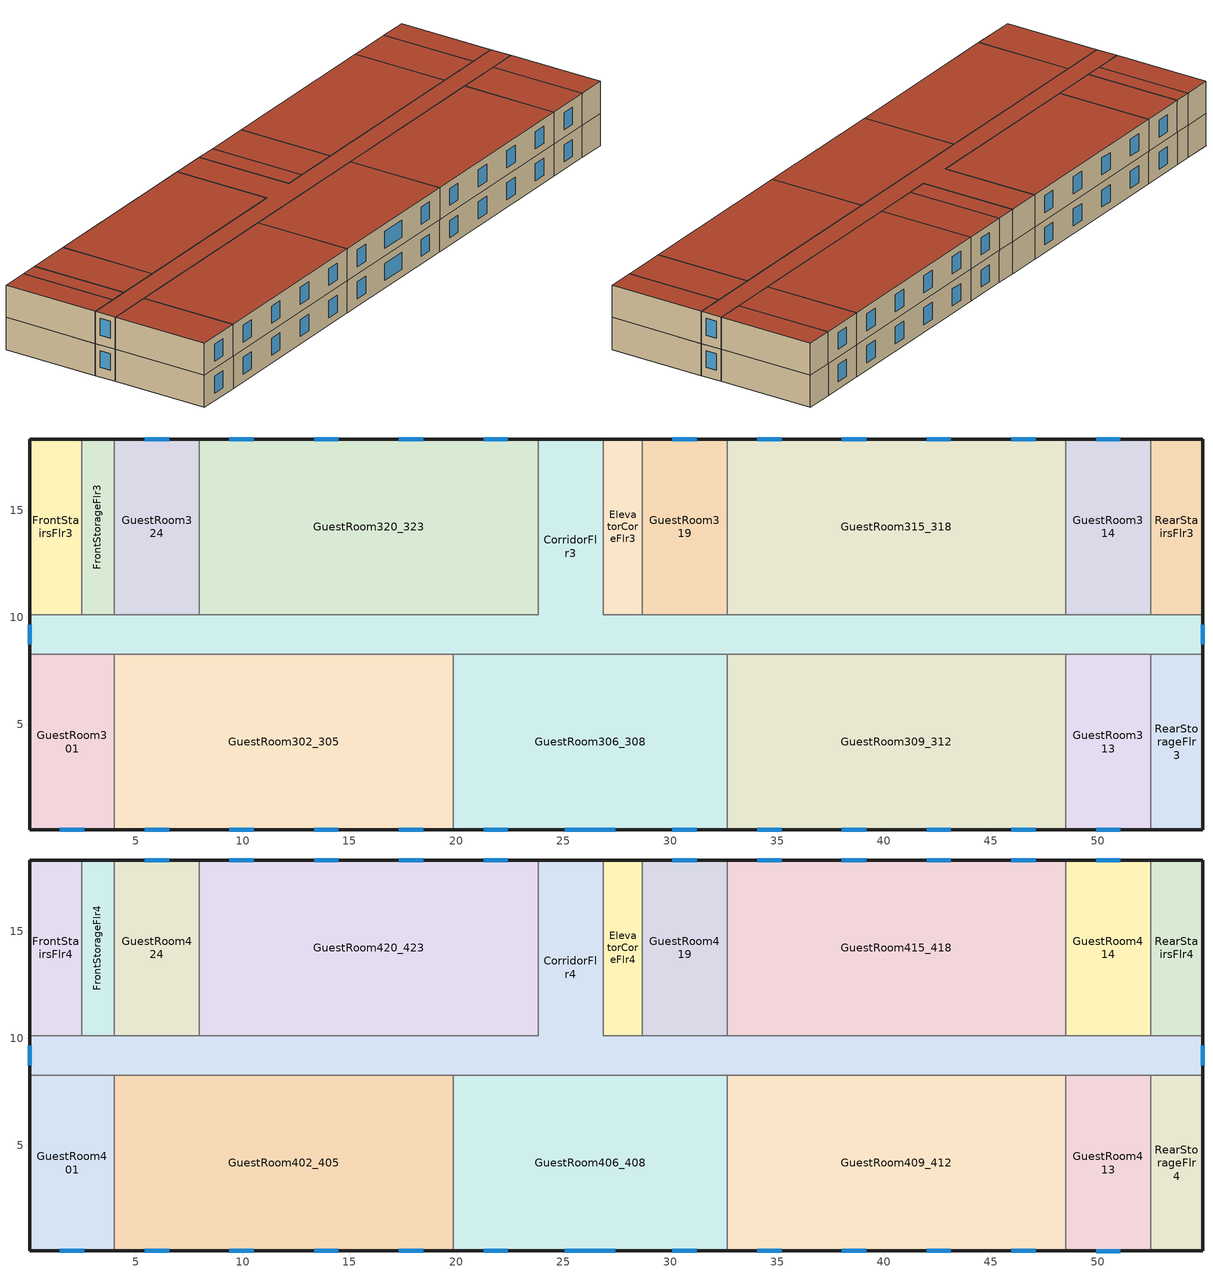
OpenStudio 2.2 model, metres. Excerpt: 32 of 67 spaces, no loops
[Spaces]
CorridorFlr3
 floor to CorridorFlr2: 26.87,18.34 26.87,10.11 54.91,10.11 54.91,8.28 0.05,8.28 0.05,10.11 23.82,10.11 23.82,18.34 z6.1
 wall outside: 26.87,18.34 23.82,18.34 / 54.91,8.28 54.91,10.11 / 0.05,10.11 0.05,8.28 z6.1:8.84
 wall to GuestRoom314: 52.47,10.11 48.51,10.11 z6.1:8.84
 wall to GuestRoom302_305: 4.01,8.28 19.86,8.28 z6.1:8.84
 wall to GuestRoom309_312: 32.66,8.28 48.51,8.28 z6.1:8.84
 wall to GuestRoom313: 48.51,8.28 52.47,8.28 z6.1:8.84
 wall to RearStairsFlr3: 54.91,10.11 52.47,10.11 z6.1:8.84
 wall to GuestRoom306_308: 19.86,8.28 32.66,8.28 z6.1:8.84
 wall to ElevatorCoreFlr3: 28.7,10.11 26.87,10.11 26.87,18.34 z6.1:8.84
 wall to RearStorageFlr3: 52.47,8.28 54.91,8.28 z6.1:8.84
 wall to GuestRoom319: 32.66,10.11 28.7,10.11 z6.1:8.84
 wall to GuestRoom320_323: 23.82,18.34 23.82,10.11 7.97,10.11 z6.1:8.84
 wall to GuestRoom324: 7.97,10.11 4.01,10.11 z6.1:8.84
 wall to FrontStairsFlr3: 2.49,10.11 0.05,10.11 z6.1:8.84
 wall to GuestRoom315_318: 48.51,10.11 32.66,10.11 z6.1:8.84
 wall to FrontStorageFlr3: 4.01,10.11 2.49,10.11 z6.1:8.84
 wall to GuestRoom301: 0.05,8.28 4.01,8.28 z6.1:8.84
 window: 54.91,8.73 54.91,9.66 / 0.05,9.66 0.05,8.73 z6.94:8.36
GuestRoom309_312
 floor to GuestRoom209_212: 48.51,8.28 48.51,0.05 32.66,0.05 32.66,8.28 z6.1
 wall outside: 32.66,0.05 48.51,0.05 z6.1:8.84
 wall to GuestRoom306_308: 32.66,8.28 32.66,0.05 z6.1:8.84
 wall to GuestRoom313: 48.51,0.05 48.51,8.28 z6.1:8.84
 window: 42,0.05 43.14,0.05 / 45.96,0.05 47.1,0.05 / 38.04,0.05 39.18,0.05 / 34.07,0.05 35.21,0.05 z6.75:8.19
RearStairsFlr3
 floor to RearStairsFlr2: 54.91,18.34 54.91,10.11 52.47,10.11 52.47,18.34 z6.1
 wall outside: 54.91,10.11 54.91,18.34 52.47,18.34 z6.1:8.84
 wall to GuestRoom314: 52.47,18.34 52.47,10.11 z6.1:8.84
GuestRoom324
 floor to GuestRoom224: 7.97,18.34 7.97,10.11 4.01,10.11 4.01,18.34 z6.1
 wall outside: 7.97,18.34 4.01,18.34 z6.1:8.84
 wall to FrontStorageFlr3: 4.01,18.34 4.01,10.11 z6.1:8.84
 wall to GuestRoom320_323: 7.97,10.11 7.97,18.34 z6.1:8.84
 window: 6.56,18.34 5.42,18.34 z6.75:8.19
ElevatorCoreFlr3
 floor to ElevatorCoreFlr2: 28.7,18.34 28.7,10.11 26.87,10.11 26.87,18.34 z6.1
 wall outside: 28.7,18.34 26.87,18.34 z6.1:8.84
 wall to GuestRoom319: 28.7,10.11 28.7,18.34 z6.1:8.84
GuestRoom320_323
 floor to GuestRoom220_223: 23.82,18.34 23.82,10.11 7.97,10.11 7.97,18.34 z6.1
 wall outside: 23.82,18.34 7.97,18.34 z6.1:8.84
 window: 10.52,18.34 9.39,18.34 / 22.41,18.34 21.27,18.34 / 18.45,18.34 17.31,18.34 / 14.49,18.34 13.35,18.34 z6.75:8.19
RearStorageFlr3
 floor to RearStorageFlr2: 54.91,8.28 54.91,0.05 52.47,0.05 52.47,8.28 z6.1
 wall outside: 52.47,0.05 54.91,0.05 54.91,8.28 z6.1:8.84
 wall to GuestRoom313: 52.47,8.28 52.47,0.05 z6.1:8.84
GuestRoom301
 floor to GuestRoom201: 4.01,8.28 4.01,0.05 0.05,0.05 0.05,8.28 z6.1
 wall outside: 0.05,8.28 0.05,0.05 4.01,0.05 z6.1:8.84
 wall to GuestRoom302_305: 4.01,0.05 4.01,8.28 z6.1:8.84
 window: 1.46,0.05 2.6,0.05 z6.75:8.19
GuestRoom313
 floor to GuestRoom213: 52.47,8.28 52.47,0.05 48.51,0.05 48.51,8.28 z6.1
 wall outside: 48.51,0.05 52.47,0.05 z6.1:8.84
 window: 49.92,0.05 51.06,0.05 z6.75:8.19
FrontStairsFlr3
 floor to FrontStairsFlr2: 2.49,18.34 2.49,10.11 0.05,10.11 0.05,18.34 z6.1
 wall outside: 2.49,18.34 0.05,18.34 0.05,10.11 z6.1:8.84
 wall to FrontStorageFlr3: 2.49,10.11 2.49,18.34 z6.1:8.84
GuestRoom306_308
 floor to GuestRoom206_208: 32.66,8.28 32.66,0.05 19.86,0.05 19.86,8.28 z6.1
 wall outside: 19.86,0.05 32.66,0.05 z6.1:8.84
 wall to GuestRoom302_305: 19.86,8.28 19.86,0.05 z6.1:8.84
 window: 21.27,0.05 22.41,0.05 / 30.11,0.05 31.25,0.05 / 25.08,0.05 27.44,0.05 z6.75:8.19
GuestRoom315_318
 floor to GuestRoom215_218: 48.51,18.34 48.51,10.11 32.66,10.11 32.66,18.34 z6.1
 wall outside: 48.51,18.34 32.66,18.34 z6.1:8.84
 wall to GuestRoom314: 48.51,10.11 48.51,18.34 z6.1:8.84
 wall to GuestRoom319: 32.66,18.34 32.66,10.11 z6.1:8.84
 window: 35.21,18.34 34.07,18.34 / 47.1,18.34 45.96,18.34 / 39.18,18.34 38.04,18.34 / 43.14,18.34 42,18.34 z6.75:8.19
GuestRoom319
 floor to GuestRoom219: 32.66,18.34 32.66,10.11 28.7,10.11 28.7,18.34 z6.1
 wall outside: 32.66,18.34 28.7,18.34 z6.1:8.84
 window: 31.25,18.34 30.11,18.34 z6.75:8.19
GuestRoom314
 floor to GuestRoom214: 52.47,18.34 52.47,10.11 48.51,10.11 48.51,18.34 z6.1
 wall outside: 52.47,18.34 48.51,18.34 z6.1:8.84
 window: 51.06,18.34 49.92,18.34 z6.75:8.19
GuestRoom302_305
 floor to GuestRoom202_205: 19.86,8.28 19.86,0.05 4.01,0.05 4.01,8.28 z6.1
 wall outside: 4.01,0.05 19.86,0.05 z6.1:8.84
 window: 17.31,0.05 18.45,0.05 / 13.35,0.05 14.49,0.05 / 9.39,0.05 10.52,0.05 / 5.42,0.05 6.56,0.05 z6.75:8.19
FrontStorageFlr3
 floor to FrontStorageFlr2: 4.01,18.34 4.01,10.11 2.49,10.11 2.49,18.34 z6.1
 wall outside: 4.01,18.34 2.49,18.34 z6.1:8.84
CorridorFlr4
 floor to CorridorFlr3: 26.87,18.34 26.87,10.11 54.91,10.11 54.91,8.28 0.05,8.28 0.05,10.11 23.82,10.11 23.82,18.34 z8.84
 wall outside: 0.05,10.11 0.05,8.28 / 54.91,8.28 54.91,10.11 / 26.87,18.34 23.82,18.34 z8.84:11.58
 wall to GuestRoom420_423: 23.82,18.34 23.82,10.11 7.97,10.11 z8.84:11.58
 wall to GuestRoom401: 0.05,8.28 4.01,8.28 z8.84:11.58
 wall to FrontStairsFlr4: 2.49,10.11 0.05,10.11 z8.84:11.58
 wall to GuestRoom414: 52.47,10.11 48.51,10.11 z8.84:11.58
 wall to GuestRoom419: 32.66,10.11 28.7,10.11 z8.84:11.58
 wall to ElevatorCoreFlr4: 28.7,10.11 26.87,10.11 26.87,18.34 z8.84:11.58
 wall to FrontStorageFlr4: 4.01,10.11 2.49,10.11 z8.84:11.58
 wall to GuestRoom402_405: 4.01,8.28 19.86,8.28 z8.84:11.58
 wall to GuestRoom424: 7.97,10.11 4.01,10.11 z8.84:11.58
 wall to RearStorageFlr4: 52.47,8.28 54.91,8.28 z8.84:11.58
 wall to GuestRoom406_408: 19.86,8.28 32.66,8.28 z8.84:11.58
 wall to RearStairsFlr4: 54.91,10.11 52.47,10.11 z8.84:11.58
 wall to GuestRoom415_418: 48.51,10.11 32.66,10.11 z8.84:11.58
 wall to GuestRoom413: 48.51,8.28 52.47,8.28 z8.84:11.58
 wall to GuestRoom409_412: 32.66,8.28 48.51,8.28 z8.84:11.58
 window: 0.05,9.66 0.05,8.73 / 54.91,8.73 54.91,9.66 z9.68:11.1
 roof outside: 54.91,8.28 54.91,10.11 26.87,10.11 26.87,18.34 23.82,18.34 23.82,10.11 0.05,10.11 0.05,8.28 z11.58
GuestRoom415_418
 floor to GuestRoom315_318: 48.51,18.34 48.51,10.11 32.66,10.11 32.66,18.34 z8.84
 wall outside: 48.51,18.34 32.66,18.34 z8.84:11.58
 wall to GuestRoom414: 48.51,10.11 48.51,18.34 z8.84:11.58
 wall to GuestRoom419: 32.66,18.34 32.66,10.11 z8.84:11.58
 window: 43.14,18.34 42,18.34 / 35.21,18.34 34.07,18.34 / 47.1,18.34 45.96,18.34 / 39.18,18.34 38.04,18.34 z9.49:10.93
 roof outside: 48.51,10.11 48.51,18.34 32.66,18.34 32.66,10.11 z11.58
GuestRoom420_423
 floor to GuestRoom320_323: 23.82,18.34 23.82,10.11 7.97,10.11 7.97,18.34 z8.84
 wall outside: 23.82,18.34 7.97,18.34 z8.84:11.58
 wall to GuestRoom424: 7.97,18.34 7.97,10.11 z8.84:11.58
 window: 22.41,18.34 21.27,18.34 / 14.49,18.34 13.35,18.34 / 10.52,18.34 9.39,18.34 / 18.45,18.34 17.31,18.34 z9.49:10.93
 roof outside: 23.82,10.11 23.82,18.34 7.97,18.34 7.97,10.11 z11.58
GuestRoom414
 floor to GuestRoom314: 52.47,18.34 52.47,10.11 48.51,10.11 48.51,18.34 z8.84
 wall outside: 52.47,18.34 48.51,18.34 z8.84:11.58
 wall to RearStairsFlr4: 52.47,10.11 52.47,18.34 z8.84:11.58
 window: 51.06,18.34 49.92,18.34 z9.49:10.93
 roof outside: 52.47,10.11 52.47,18.34 48.51,18.34 48.51,10.11 z11.58
GuestRoom406_408
 floor to GuestRoom306_308: 32.66,8.28 32.66,0.05 19.86,0.05 19.86,8.28 z8.84
 wall outside: 19.86,0.05 32.66,0.05 z8.84:11.58
 wall to GuestRoom409_412: 32.66,0.05 32.66,8.28 z8.84:11.58
 wall to GuestRoom402_405: 19.86,8.28 19.86,0.05 z8.84:11.58
 window: 25.08,0.05 27.44,0.05 / 21.27,0.05 22.41,0.05 / 30.11,0.05 31.25,0.05 z9.49:10.93
 roof outside: 32.66,0.05 32.66,8.28 19.86,8.28 19.86,0.05 z11.58
RearStorageFlr4
 floor to RearStorageFlr3: 54.91,8.28 54.91,0.05 52.47,0.05 52.47,8.28 z8.84
 wall outside: 52.47,0.05 54.91,0.05 54.91,8.28 z8.84:11.58
 wall to GuestRoom413: 52.47,8.28 52.47,0.05 z8.84:11.58
 roof outside: 54.91,0.05 54.91,8.28 52.47,8.28 52.47,0.05 z11.58
GuestRoom402_405
 floor to GuestRoom302_305: 19.86,8.28 19.86,0.05 4.01,0.05 4.01,8.28 z8.84
 wall outside: 4.01,0.05 19.86,0.05 z8.84:11.58
 wall to GuestRoom401: 4.01,8.28 4.01,0.05 z8.84:11.58
 window: 13.35,0.05 14.49,0.05 / 5.42,0.05 6.56,0.05 / 9.39,0.05 10.52,0.05 / 17.31,0.05 18.45,0.05 z9.49:10.93
 roof outside: 19.86,0.05 19.86,8.28 4.01,8.28 4.01,0.05 z11.58
GuestRoom419
 floor to GuestRoom319: 32.66,18.34 32.66,10.11 28.7,10.11 28.7,18.34 z8.84
 wall outside: 32.66,18.34 28.7,18.34 z8.84:11.58
 wall to ElevatorCoreFlr4: 28.7,18.34 28.7,10.11 z8.84:11.58
 window: 31.25,18.34 30.11,18.34 z9.49:10.93
 roof outside: 32.66,10.11 32.66,18.34 28.7,18.34 28.7,10.11 z11.58
GuestRoom409_412
 floor to GuestRoom309_312: 48.51,8.28 48.51,0.05 32.66,0.05 32.66,8.28 z8.84
 wall outside: 32.66,0.05 48.51,0.05 z8.84:11.58
 wall to GuestRoom413: 48.51,0.05 48.51,8.28 z8.84:11.58
 window: 45.96,0.05 47.1,0.05 / 42,0.05 43.14,0.05 / 34.07,0.05 35.21,0.05 / 38.04,0.05 39.18,0.05 z9.49:10.93
 roof outside: 48.51,0.05 48.51,8.28 32.66,8.28 32.66,0.05 z11.58
RearStairsFlr4
 floor to RearStairsFlr3: 54.91,18.34 54.91,10.11 52.47,10.11 52.47,18.34 z8.84
 wall outside: 54.91,10.11 54.91,18.34 52.47,18.34 z8.84:11.58
 roof outside: 54.91,10.11 54.91,18.34 52.47,18.34 52.47,10.11 z11.58
GuestRoom401
 floor to GuestRoom301: 4.01,8.28 4.01,0.05 0.05,0.05 0.05,8.28 z8.84
 wall outside: 0.05,8.28 0.05,0.05 4.01,0.05 z8.84:11.58
 window: 1.46,0.05 2.6,0.05 z9.49:10.93
 roof outside: 4.01,0.05 4.01,8.28 0.05,8.28 0.05,0.05 z11.58
GuestRoom413
 floor to GuestRoom313: 52.47,8.28 52.47,0.05 48.51,0.05 48.51,8.28 z8.84
 wall outside: 48.51,0.05 52.47,0.05 z8.84:11.58
 window: 49.92,0.05 51.06,0.05 z9.49:10.93
 roof outside: 52.47,0.05 52.47,8.28 48.51,8.28 48.51,0.05 z11.58
FrontStairsFlr4
 floor to FrontStairsFlr3: 2.49,18.34 2.49,10.11 0.05,10.11 0.05,18.34 z8.84
 wall outside: 2.49,18.34 0.05,18.34 0.05,10.11 z8.84:11.58
 wall to FrontStorageFlr4: 2.49,10.11 2.49,18.34 z8.84:11.58
 roof outside: 2.49,10.11 2.49,18.34 0.05,18.34 0.05,10.11 z11.58
ElevatorCoreFlr4
 floor to ElevatorCoreFlr3: 28.7,18.34 28.7,10.11 26.87,10.11 26.87,18.34 z8.84
 wall outside: 28.7,18.34 26.87,18.34 z8.84:11.58
 roof outside: 28.7,10.11 28.7,18.34 26.87,18.34 26.87,10.11 z11.58
FrontStorageFlr4
 floor to FrontStorageFlr3: 4.01,18.34 4.01,10.11 2.49,10.11 2.49,18.34 z8.84
 wall outside: 4.01,18.34 2.49,18.34 z8.84:11.58
 wall to GuestRoom424: 4.01,10.11 4.01,18.34 z8.84:11.58
 roof outside: 4.01,10.11 4.01,18.34 2.49,18.34 2.49,10.11 z11.58
GuestRoom424
 floor to GuestRoom324: 7.97,18.34 7.97,10.11 4.01,10.11 4.01,18.34 z8.84
 wall outside: 7.97,18.34 4.01,18.34 z8.84:11.58
 window: 6.56,18.34 5.42,18.34 z9.49:10.93
 roof outside: 7.97,10.11 7.97,18.34 4.01,18.34 4.01,10.11 z11.58
[Site]
Miami Intl Ap_FL_USA: Latitude {deg}=25.82; Longitude {deg}=-80.3; Time Zone {hr}=-5; Elevation {m}=11; Terrain=Suburbs
[Building]
-SmallHotel-ASHRAE 169-2006-1A created: 2017-11-09 21:53:31 +0000: North Axis {deg}=90; Default Construction Set=90.1-2007 - SmHotel - ASHRAE 169-2006-1A; Standards Number of Stories=4; Standards Number of Above Ground Stories=0; Standards Building Type=SmallHotel
[Site:WaterMainsTemperature]
Calculation Method=Correlation; Annual Average Outdoor Air Temperature {C}=24.4917; Maximum Difference In Monthly Average Outdoor Air Temperatures {deltaC}=8.7
[SizingPeriod:DesignDay] Barometric Pressure {Pa}=101193; Sky Clearness=0; Rain Indicator=0; Snow Indicator=0; Day of Month=21; Daylight Saving Time Indicator=0; Humidity Indicating Type=Wetbulb; Dry-Bulb Temperature Range Modifier Type=DefaultMultipliers
Name | Maximum Dry-Bulb Temperature {C} | Daily Dry-Bulb Temperature Range {deltaC} | Humidity Indicating Conditions at Maximum Dry-Bulb | Wind Speed {m/s} | Wind Direction {deg} | Month | Day Type | Solar Model Indicator | ASHRAE Taub | ASHRAE Taud
Miami Intl Ap Ann Clg .4% Condns DB=>MWB | 33.2 | 6.7 | 25.3 | 4.5 | 140 | 7 | SummerDesignDay | ASHRAETau | 0.528 | 1.905
Miami Intl Ap Ann Htg 99.6% Condns DB | 8.7 | 0 | 8.7 | 3.8 | 340 | 1 | WinterDesignDay | ASHRAEClearSky
[Site:GroundTemperature:BuildingSurface]
20.94, 20.95, 20.99, 21.07, 21.11, 21.16, 21.19, 21.21, 21.18, 21.14, 21.08, 20.99
[ClimateZones]
Climate Zone Value 1=1A
[Material:NoMass] Thermal Absorptance=0.9; Solar Absorptance=0.7
Name | Roughness | Thermal Resistance {m2-K/W} | Visible Absorptance
CP02 CARPET PAD | VeryRough | 0.21648 | 0.8
Typical Insulation R-0.54; Typical Insulation R-0.54 1; Typical Insulation R-0.54 2; Typical Insulation R-0.54 3 | Smooth | 0.0945033 | 0.7
Typical Carpet Pad | Smooth | 0.21648 | 0.8
Typical Insulation R-5.89; Typical Insulation R-5.89 2; Typical Insulation R-5.89 3 | Smooth | 1.03652 | 0.7
Typical Insulation R-14.76 | Smooth | 2.59864 | 0.7
Typical Insulation R-0.58; Typical Insulation R-0.58 2; Typical Insulation R-0.58 3 | Smooth | 0.101875 | 0.7
Typical Insulation R-19.72 1; Typical Insulation R-19.72 2 | Smooth | 3.4722 | 0.7
[Material]
Name | Roughness | Thickness {m} | Conductivity {W/m-K} | Density {kg/m3} | Specific Heat {J/kg-K} | Thermal Absorptance | Solar Absorptance | Visible Absorptance
4 in. Normalweight Concrete Floor | MediumRough | 0.1016 | 2.31 | 2322 | 832 | 0.9 | 0.7 | 0.7
25mm Stucco | Smooth | 0.0254 | 0.72 | 1856 | 840 | 0.9 | 0.7 | 0.7
5/8 in. Gypsum Board | MediumSmooth | 0.0159 | 0.16 | 800 | 1090 | 0.9 | 0.7 | 0.7
Roof Membrane - Highly Reflective | VeryRough | 0.0095 | 0.16 | 1121.29 | 1460 | 0.75 | 0.45 | 0.7
Metal Roof Surface; F08 Metal surface | Smooth | 0.0008 | 45.28 | 7824 | 500 | 0.9 | 0.7 | 0.7
1/2 in. Gypsum Board | Smooth | 0.0127 | 0.16 | 800 | 1090 | 0.9 | 0.7 | 0.5
6 in. Normalweight Concrete Floor | MediumRough | 0.1524 | 2.31 | 2322 | 832 | 0.9 | 0.7 | 0.7
8 in. Concrete Block Basement Wall | MediumRough | 0.2032 | 1.326 | 1842 | 912 | 0.9 | 0.7 | 0.7
G05 25mm wood | MediumSmooth | 0.0254 | 0.15 | 608 | 1630 | 0.9 | 0.5 | 0.5
[Construction]
Typical Insulated Exterior Mass Floor R-3.11: Typical Insulation R-0.54, 4 in. Normalweight Concrete Floor, Typical Carpet Pad
Typical Insulated Steel Framed Exterior Wall R-8.06: 25mm Stucco, 5/8 in. Gypsum Board, Typical Insulation R-5.89, 5/8 in. Gypsum Board
Typical IEAD Roof - Highly Reflective R-15.87: Roof Membrane - Highly Reflective, Typical Insulation R-14.76, Metal Roof Surface
int_slab_floor_smallhotel: 4 in. Normalweight Concrete Floor, CP02 CARPET PAD
int_wall_smallhotel: 1/2 in. Gypsum Board, 1/2 in. Gypsum Board
int_slab_ceiling_smallhotel: CP02 CARPET PAD, 4 in. Normalweight Concrete Floor
Typical Insulated Carpeted 6in Slab Floor: 6 in. Normalweight Concrete Floor, Typical Carpet Pad
Typical Insulated Basement Mass Wall: 8 in. Concrete Block Basement Wall
U 1.22 SHGC 0.25 Sgl Elec Ref Colored 6mm: ECREF-1 COLORED 6MM
Typical Insulated Metal Door R-1.43: F08 Metal surface, Typical Insulation R-0.58
Typical Overhead Door: Typical Insulation R-0.54 1
U 1.98 SHGC 0.36 Sgl Ref-B-H Clr 6mm: REF B CLEAR HI 6MM
Typical Interior Window: Clear 3mm
Typical Interior Door; Typical Interior Partition: G05 25mm wood
U 0.88 SHGC 0.16 Sgl Ref-A-L Clr 6mm: REF A CLEAR LO 6MM
U 1.98 SHGC 0.19 Simple Glazing Skylight: U 1.98 SHGC 0.19 Simple Glazing
Typical Insulated Exterior Mass Floor R-3.11 2: Typical Insulation R-0.54 2, 4 in. Normalweight Concrete Floor, Typical Carpet Pad
Typical Insulated Steel Framed Exterior Wall R-8.06 2: 25mm Stucco, 5/8 in. Gypsum Board, Typical Insulation R-5.89 2, 5/8 in. Gypsum Board
Typical IEAD Roof - Highly Reflective R-20.83 1: Roof Membrane - Highly Reflective, Typical Insulation R-19.72 1, Metal Roof Surface
Typical Insulated Metal Door R-1.43 2: F08 Metal surface, Typical Insulation R-0.58 2
Typical Insulated Exterior Mass Floor R-3.11 3: Typical Insulation R-0.54 3, 4 in. Normalweight Concrete Floor, Typical Carpet Pad
Typical Insulated Steel Framed Exterior Wall R-8.06 3: 25mm Stucco, 5/8 in. Gypsum Board, Typical Insulation R-5.89 3, 5/8 in. Gypsum Board
Typical IEAD Roof - Highly Reflective R-20.83 2: Roof Membrane - Highly Reflective, Typical Insulation R-19.72 2, Metal Roof Surface
Typical Insulated Metal Door R-1.43 3: F08 Metal surface, Typical Insulation R-0.58 3
[DefaultConstructionSet] Interior Partition Construction=Typical Interior Partition
Name | Default Exterior Surface Constructions | Default Interior Surface Constructions | Default Ground Contact Surface Constructions | Default Exterior SubSurface Constructions | Default Interior SubSurface Constructions
90.1-2007 - SmHotel - ASHRAE 169-2006-1A | Default Surface Constructions 1 | Default Surface Constructions 2 | Default Surface Constructions 3 | Default Sub Surface Constructions 1 | Default Sub Surface Constructions 2
90.1-2007 - SmHotel - ASHRAE 169-2006-1A 2 | Default Surface Constructions 7 | Default Surface Constructions 8 | Default Surface Constructions 9 | Default Sub Surface Constructions 5 | Default Sub Surface Constructions 6
90.1-2007 - SmHotel - ASHRAE 169-2006-1A 3 | Default Surface Constructions 10 | Default Surface Constructions 11 | Default Surface Constructions 12 | Default Sub Surface Constructions 7 | Default Sub Surface Constructions 8
[DefaultSurfaceConstructions]
Name | Floor Construction | Wall Construction | Roof Ceiling Construction
Default Surface Constructions 1 | Typical Insulated Exterior Mass Floor R-3.11 | Typical Insulated Steel Framed Exterior Wall R-8.06 | Typical IEAD Roof - Highly Reflective R-15.87
Default Surface Constructions 2; Default Surface Constructions 8; Default Surface Constructions 11 | int_slab_floor_smallhotel | int_wall_smallhotel | int_slab_ceiling_smallhotel
Default Surface Constructions 3; Default Surface Constructions 9; Default Surface Constructions 12 | Typical Insulated Carpeted 6in Slab Floor | Typical Insulated Basement Mass Wall
Default Surface Constructions 7 | Typical Insulated Exterior Mass Floor R-3.11 2 | Typical Insulated Steel Framed Exterior Wall R-8.06 2 | Typical IEAD Roof - Highly Reflective R-20.83 1
Default Surface Constructions 10 | Typical Insulated Exterior Mass Floor R-3.11 3 | Typical Insulated Steel Framed Exterior Wall R-8.06 3 | Typical IEAD Roof - Highly Reflective R-20.83 2
[DefaultSubSurfaceConstructions]
Name | Fixed Window Construction | Operable Window Construction | Door Construction | Overhead Door Construction | Skylight Construction | Tubular Daylight Dome Construction | Tubular Daylight Diffuser Construction
Default Sub Surface Constructions 1 | U 1.22 SHGC 0.25 Sgl Elec Ref Colored 6mm | U 1.22 SHGC 0.25 Sgl Elec Ref Colored 6mm | Typical Insulated Metal Door R-1.43 | Typical Overhead Door | U 1.98 SHGC 0.36 Sgl Ref-B-H Clr 6mm | Typical Interior Window | Typical Interior Window
Default Sub Surface Constructions 2; Default Sub Surface Constructions 6; Default Sub Surface Constructions 8 | Typical Interior Window | Typical Interior Window | Typical Interior Door
Default Sub Surface Constructions 5 | U 0.88 SHGC 0.16 Sgl Ref-A-L Clr 6mm | U 0.88 SHGC 0.16 Sgl Ref-A-L Clr 6mm | Typical Insulated Metal Door R-1.43 2 | Typical Overhead Door | U 1.98 SHGC 0.19 Simple Glazing Skylight | Typical Interior Window | Typical Interior Window
Default Sub Surface Constructions 7 | U 0.88 SHGC 0.16 Sgl Ref-A-L Clr 6mm | U 0.88 SHGC 0.16 Sgl Ref-A-L Clr 6mm | Typical Insulated Metal Door R-1.43 3 | Typical Overhead Door | U 1.98 SHGC 0.19 Simple Glazing Skylight | Typical Interior Window | Typical Interior Window
[WindowMaterial:Glazing] Optical Data Type=SpectralAverage; Infrared Transmittance at Normal Incidence=0; Front Side Infrared Hemispherical Emissivity=0.84; Conductivity {W/m-K}=0.9; Dirt Correction Factor for Solar and Visible Transmittance=1; Solar Diffusing=No
Name | Thickness {m} | Solar Transmittance at Normal Incidence | Front Side Solar Reflectance at Normal Incidence | Back Side Solar Reflectance at Normal Incidence | Visible Transmittance at Normal Incidence | Front Side Visible Reflectance at Normal Incidence | Back Side Visible Reflectance at Normal Incidence | Back Side Infrared Hemispherical Emissivity
ECREF-1 COLORED 6MM | 0.006 | 0.099 | 0.219 | 0.219 | 0.155 | 0.073 | 0.073 | 0.84
REF B CLEAR HI 6MM | 0.006 | 0.24 | 0.16 | 0.32 | 0.3 | 0.16 | 0.29 | 0.6
Clear 3mm | 0.003 | 0.837 | 0.075 | 0.075 | 0.898 | 0.081 | 0.081 | 0.84
REF A CLEAR LO 6MM | 0.006 | 0.066 | 0.341 | 0.493 | 0.08 | 0.41 | 0.37 | 0.4
[WindowMaterial:SimpleGlazingSystem]
U 1.98 SHGC 0.19 Simple Glazing: U-Factor {W/m2-K}=0.1; Solar Heat Gain Coefficient=0.19; Visible Transmittance=0.15
[Space]
Name | Space Type | Default Construction Set | Building Story | Thermal Zone
CorridorFlr4 | SmallHotel Corridor4 | 90.1-2007 - SmHotel - ASHRAE 169-2006-1A 3 | BuildingStory4 | CorridorFlr4 ZN
GuestRoom415_418 | SmallHotel GuestRoom4Occ | 90.1-2007 - SmHotel - ASHRAE 169-2006-1A 3 | BuildingStory4 | GuestRoom415_418 ZN
GuestRoom420_423 | SmallHotel GuestRoom4Occ | 90.1-2007 - SmHotel - ASHRAE 169-2006-1A 3 | BuildingStory4 | GuestRoom420_423 ZN
FrontStairsFlr3 | SmallHotel Stair | 90.1-2007 - SmHotel - ASHRAE 169-2006-1A 2 | BuildingStory3 | FrontStairsFlr3 ZN
ElevatorCoreFlr3 | SmallHotel ElevatorCore | 90.1-2007 - SmHotel - ASHRAE 169-2006-1A 2 | BuildingStory3 | ElevatorCoreFlr3 ZN
CorridorFlr3 | SmallHotel Corridor | 90.1-2007 - SmHotel - ASHRAE 169-2006-1A 2 | BuildingStory3 | CorridorFlr3 ZN
GuestRoom309_312 | SmallHotel GuestRoom123Occ | 90.1-2007 - SmHotel - ASHRAE 169-2006-1A 2 | BuildingStory3 | GuestRoom309_312 ZN
RearStorageFlr3 | SmallHotel Storage | 90.1-2007 - SmHotel - ASHRAE 169-2006-1A 2 | BuildingStory3 | RearStorageFlr3 ZN
FrontStairsFlr4 | SmallHotel Stair4 | 90.1-2007 - SmHotel - ASHRAE 169-2006-1A 3 | BuildingStory4 | FrontStairsFlr4 ZN
GuestRoom414 | SmallHotel GuestRoom4Vac | 90.1-2007 - SmHotel - ASHRAE 169-2006-1A 3 | BuildingStory4 | GuestRoom414 ZN
RearStairsFlr3 | SmallHotel Stair | 90.1-2007 - SmHotel - ASHRAE 169-2006-1A 2 | BuildingStory3 | RearStairsFlr3 ZN
GuestRoom406_408 | SmallHotel GuestRoom4Vac | 90.1-2007 - SmHotel - ASHRAE 169-2006-1A 3 | BuildingStory4 | GuestRoom406_408 ZN
GuestRoom301 | SmallHotel GuestRoom123Vac | 90.1-2007 - SmHotel - ASHRAE 169-2006-1A 2 | BuildingStory3 | GuestRoom301 ZN
GuestRoom413 | SmallHotel GuestRoom4Vac | 90.1-2007 - SmHotel - ASHRAE 169-2006-1A 3 | BuildingStory4 | GuestRoom413 ZN
GuestRoom320_323 | SmallHotel GuestRoom123Occ | 90.1-2007 - SmHotel - ASHRAE 169-2006-1A 2 | BuildingStory3 | GuestRoom320_323 ZN
RearStorageFlr4 | SmallHotel Storage4Rear | 90.1-2007 - SmHotel - ASHRAE 169-2006-1A 3 | BuildingStory4 | RearStorageFlr4 ZN
GuestRoom324 | SmallHotel GuestRoom123Vac | 90.1-2007 - SmHotel - ASHRAE 169-2006-1A 2 | BuildingStory3 | GuestRoom324 ZN
GuestRoom313 | SmallHotel GuestRoom123Vac | 90.1-2007 - SmHotel - ASHRAE 169-2006-1A 2 | BuildingStory3 | GuestRoom313 ZN
GuestRoom302_305 | SmallHotel GuestRoom123Vac | 90.1-2007 - SmHotel - ASHRAE 169-2006-1A 2 | BuildingStory3 | GuestRoom302_305 ZN
GuestRoom402_405 | SmallHotel GuestRoom4Vac | 90.1-2007 - SmHotel - ASHRAE 169-2006-1A 3 | BuildingStory4 | GuestRoom402_405 ZN
FrontStorageFlr3 | SmallHotel Storage | 90.1-2007 - SmHotel - ASHRAE 169-2006-1A 2 | BuildingStory3 | FrontStorageFlr3 ZN
GuestRoom419 | SmallHotel GuestRoom4Occ | 90.1-2007 - SmHotel - ASHRAE 169-2006-1A 3 | BuildingStory4 | GuestRoom419 ZN
RearStairsFlr4 | SmallHotel Stair4 | 90.1-2007 - SmHotel - ASHRAE 169-2006-1A 3 | BuildingStory4 | RearStairsFlr4 ZN
GuestRoom306_308 | SmallHotel GuestRoom123Vac | 90.1-2007 - SmHotel - ASHRAE 169-2006-1A 2 | BuildingStory3 | GuestRoom306_308 ZN
GuestRoom315_318 | SmallHotel GuestRoom123Occ | 90.1-2007 - SmHotel - ASHRAE 169-2006-1A 2 | BuildingStory3 | GuestRoom315_318 ZN
GuestRoom409_412 | SmallHotel GuestRoom4Occ | 90.1-2007 - SmHotel - ASHRAE 169-2006-1A 3 | BuildingStory4 | GuestRoom409_412 ZN
GuestRoom401 | SmallHotel GuestRoom4Occ | 90.1-2007 - SmHotel - ASHRAE 169-2006-1A 3 | BuildingStory4 | GuestRoom401 ZN
GuestRoom319 | SmallHotel GuestRoom123Vac | 90.1-2007 - SmHotel - ASHRAE 169-2006-1A 2 | BuildingStory3 | GuestRoom319 ZN
GuestRoom314 | SmallHotel GuestRoom123Occ | 90.1-2007 - SmHotel - ASHRAE 169-2006-1A 2 | BuildingStory3 | GuestRoom314 ZN
ElevatorCoreFlr4 | SmallHotel ElevatorCore4 | 90.1-2007 - SmHotel - ASHRAE 169-2006-1A 3 | BuildingStory4 | ElevatorCoreFlr4 ZN
FrontStorageFlr4 | SmallHotel Storage4Front | 90.1-2007 - SmHotel - ASHRAE 169-2006-1A 3 | BuildingStory4 | FrontStorageFlr4 ZN
GuestRoom424 | SmallHotel GuestRoom4Occ | 90.1-2007 - SmHotel - ASHRAE 169-2006-1A 3 | BuildingStory4 | GuestRoom424 ZN
[BuildingStory]
BuildingStory3; BuildingStory4
[SpaceType] Standards Building Type=SmallHotel
Name | Default Schedule Set | Design Specification Outdoor Air Object | Standards Space Type
SmallHotel Corridor | SmallHotel Corridor Schedule Set | SmallHotel Corridor Ventilation | Corridor
SmallHotel Corridor4 | SmallHotel Corridor4 Schedule Set | SmallHotel Corridor4 Ventilation | Corridor4
SmallHotel ElevatorCore | SmallHotel ElevatorCore Schedule Set | SmallHotel ElevatorCore Ventilation | ElevatorCore
SmallHotel ElevatorCore4 | SmallHotel ElevatorCore4 Schedule Set | SmallHotel ElevatorCore4 Ventilation | ElevatorCore4
SmallHotel Stair | SmallHotel Stair Schedule Set | SmallHotel Stair Ventilation | Stair
SmallHotel Stair4 | SmallHotel Stair4 Schedule Set | SmallHotel Stair4 Ventilation | Stair4
SmallHotel Storage | SmallHotel Storage Schedule Set | SmallHotel Storage Ventilation | Storage
SmallHotel Storage4Front | SmallHotel Storage4Front Schedule Set | SmallHotel Storage4Front Ventilation | Storage4Front
SmallHotel Storage4Rear | SmallHotel Storage4Rear Schedule Set | SmallHotel Storage4Rear Ventilation | Storage4Rear
SmallHotel GuestRoom123Occ | SmallHotel GuestRoom123Occ Schedule Set | SmallHotel GuestRoom123Occ Ventilation | GuestRoom123Occ
SmallHotel GuestRoom123Vac | SmallHotel GuestRoom123Vac Schedule Set | SmallHotel GuestRoom123Vac Ventilation | GuestRoom123Vac
SmallHotel GuestRoom4Occ | SmallHotel GuestRoom4Occ Schedule Set | SmallHotel GuestRoom4Occ Ventilation | GuestRoom4Occ
SmallHotel GuestRoom4Vac | SmallHotel GuestRoom4Vac Schedule Set | SmallHotel GuestRoom4Vac Ventilation | GuestRoom4Vac
[Lights:Definition] Design Level Calculation Method=Watts/Area; Fraction Radiant=0.7; Fraction Visible=0.2
Name | Watts per Space Floor Area {W/m2}
SmallHotel Corridor Lights Definition; SmallHotel Corridor4 Lights Definition | 5.38196
SmallHotel GuestRoom123Occ Lights Definition; SmallHotel GuestRoom123Vac Lights Definition; SmallHotel GuestRoom4Occ Lights Definition; SmallHotel GuestRoom4Vac Lights Definition | 11.8403
SmallHotel Stair Lights Definition; SmallHotel Stair4 Lights Definition | 6.45835
SmallHotel Storage Lights Definition; SmallHotel Storage4Front Lights Definition; SmallHotel Storage4Rear Lights Definition | 8.61113
[Lights]
Name | Lights Definition | Space or SpaceType
SmallHotel Corridor Lights | SmallHotel Corridor Lights Definition | SmallHotel Corridor
SmallHotel Corridor4 Lights | SmallHotel Corridor4 Lights Definition | SmallHotel Corridor4
SmallHotel GuestRoom123Occ Lights | SmallHotel GuestRoom123Occ Lights Definition | SmallHotel GuestRoom123Occ
SmallHotel GuestRoom123Vac Lights | SmallHotel GuestRoom123Vac Lights Definition | SmallHotel GuestRoom123Vac
SmallHotel GuestRoom4Occ Lights | SmallHotel GuestRoom4Occ Lights Definition | SmallHotel GuestRoom4Occ
SmallHotel GuestRoom4Vac Lights | SmallHotel GuestRoom4Vac Lights Definition | SmallHotel GuestRoom4Vac
SmallHotel Stair Lights | SmallHotel Stair Lights Definition | SmallHotel Stair
SmallHotel Stair4 Lights | SmallHotel Stair4 Lights Definition | SmallHotel Stair4
SmallHotel Storage Lights | SmallHotel Storage Lights Definition | SmallHotel Storage
SmallHotel Storage4Front Lights | SmallHotel Storage4Front Lights Definition | SmallHotel Storage4Front
SmallHotel Storage4Rear Lights | SmallHotel Storage4Rear Lights Definition | SmallHotel Storage4Rear
[DesignSpecification:OutdoorAir] Outdoor Air Method=Sum
Name | Outdoor Air Flow per Floor Area {m3/s-m2} | Outdoor Air Flow per Person {m3/s-person}
SmallHotel Corridor Ventilation; SmallHotel Corridor4 Ventilation; SmallHotel Stair Ventilation; SmallHotel Stair4 Ventilation | 0.0003048
SmallHotel ElevatorCore Ventilation; SmallHotel ElevatorCore4 Ventilation; SmallHotel Storage Ventilation; SmallHotel Storage4Front Ventilation; SmallHotel Storage4Rear Ventilation | 0.0006096
SmallHotel GuestRoom123Occ Ventilation; SmallHotel GuestRoom123Vac Ventilation; SmallHotel GuestRoom4Occ Ventilation; SmallHotel GuestRoom4Vac Ventilation | 0.0003048 | 0.00235974
[DefaultScheduleSet]
Name | Number of People Schedule | People Activity Level Schedule | Lighting Schedule | Electric Equipment Schedule | Infiltration Schedule
SmallHotel Corridor Schedule Set; SmallHotel Corridor4 Schedule Set | HotelSmall AlwaysOff | HotelSmall Activity_Sch | HotelSmall BLDG_LIGHT_CORRIDOR_SCH | HotelSmall AlwaysOff | Always On
SmallHotel ElevatorCore Schedule Set; SmallHotel ElevatorCore4 Schedule Set |  |  | HotelSmall AlwaysOff | HotelSmall BLDG_ELEVATORS | Always On
SmallHotel GuestRoom123Occ Schedule Set; SmallHotel GuestRoom4Occ Schedule Set | HotelSmall GuestRoom_Occ_Sch | HotelSmall Activity_Sch | SmallHotel GuestRoom Light | HotelSmall GuestRoom_Eqp_Sch_Base | HotelSmall GuestRoom_Infil_Sch
SmallHotel GuestRoom123Vac Schedule Set; SmallHotel GuestRoom4Vac Schedule Set | HotelSmall AlwaysOff | HotelSmall Activity_Sch | HotelSmall AlwaysOff | HotelSmall AlwaysOff | HotelSmall GuestRoom_Infil_Sch
SmallHotel Stair Schedule Set; SmallHotel Stair4 Schedule Set | HotelSmall AlwaysOff | HotelSmall Activity_Sch | Always On | HotelSmall AlwaysOff | Always On
SmallHotel Storage Schedule Set; SmallHotel Storage4Front Schedule Set; SmallHotel Storage4Rear Schedule Set | HotelSmall AlwaysOff | HotelSmall Activity_Sch | SmallHotel Storage Light | HotelSmall AlwaysOff | Always On
[ThermostatSetpoint:DualSetpoint]
Name | Heating Setpoint Temperature Schedule | Cooling Setpoint Temperature Schedule
SmallHotel Corridor Thermostat 3; SmallHotel Corridor4 Thermostat 1 | HotelSmall CommonArea_HtgSP_Sch | HotelSmall CommonArea_ClgSP_Sch
SmallHotel ElevatorCore Thermostat 2; SmallHotel ElevatorCore4 Thermostat 1
SmallHotel Stair Thermostat 3; SmallHotel Stair4 Thermostat 1; SmallHotel Storage Thermostat 3; SmallHotel Storage4Front Thermostat 1; SmallHotel Stair Thermostat 6; SmallHotel Stair4 Thermostat 2; SmallHotel Storage Thermostat 6; SmallHotel Storage4Rear Thermostat 1 | HotelSmall SemiHeated_HtgSP_Sch | SmallHotel UnitHeater ClgSP Sch
SmallHotel GuestRoom123Vac Thermostat 5; SmallHotel GuestRoom123Vac Thermostat 6; SmallHotel GuestRoom123Vac Thermostat 7; SmallHotel GuestRoom123Vac Thermostat 8; SmallHotel GuestRoom123Vac Thermostat 9; SmallHotel GuestRoom123Vac Thermostat 10; SmallHotel GuestRoom4Vac Thermostat 1; SmallHotel GuestRoom4Vac Thermostat 2; SmallHotel GuestRoom4Vac Thermostat 3; SmallHotel GuestRoom4Vac Thermostat 4 | HotelSmall VacGuestRoom_HtgSP_Sch | HotelSmall VacGuestRoom_ClgSP_Sch
SmallHotel GuestRoom123Occ Thermostat 12; SmallHotel GuestRoom123Occ Thermostat 13; SmallHotel GuestRoom123Occ Thermostat 14; SmallHotel GuestRoom123Occ Thermostat 15; SmallHotel GuestRoom4Occ Thermostat 1; SmallHotel GuestRoom4Occ Thermostat 2; SmallHotel GuestRoom4Occ Thermostat 3; SmallHotel GuestRoom4Occ Thermostat 4; SmallHotel GuestRoom4Occ Thermostat 5; SmallHotel GuestRoom4Occ Thermostat 6 | HotelSmall Base_OccGuestRoom_HtgSP_Sch | HotelSmall Base_OccGuestRoom_ClgSP_Sch
[ElectricEquipment:Definition] Design Level Calculation Method=Watts/Area; Watts per Space Floor Area {W/m2}=11.8403; Fraction Radiant=0.5
SmallHotel GuestRoom123Occ Elec Equip Definition; SmallHotel GuestRoom123Vac Elec Equip Definition; SmallHotel GuestRoom4Occ Elec Equip Definition; SmallHotel GuestRoom4Vac Elec Equip Definition
[ElectricEquipment]
Name | Electric Equipment Definition | Space or SpaceType
SmallHotel GuestRoom123Occ Elec Equip | SmallHotel GuestRoom123Occ Elec Equip Definition | SmallHotel GuestRoom123Occ
SmallHotel GuestRoom123Vac Elec Equip | SmallHotel GuestRoom123Vac Elec Equip Definition | SmallHotel GuestRoom123Vac
SmallHotel GuestRoom4Occ Elec Equip | SmallHotel GuestRoom4Occ Elec Equip Definition | SmallHotel GuestRoom4Occ
SmallHotel GuestRoom4Vac Elec Equip | SmallHotel GuestRoom4Vac Elec Equip Definition | SmallHotel GuestRoom4Vac
[People:Definition] Number of People Calculation Method=People/Area; People per Space Floor Area {person/m2}=0.0459619; Fraction Radiant=0.3
SmallHotel GuestRoom123Occ People Definition; SmallHotel GuestRoom123Vac People Definition; SmallHotel GuestRoom4Occ People Definition; SmallHotel GuestRoom4Vac People Definition
[People] Work Efficiency Schedule=Work Efficiency Schedule; Clothing Insulation Schedule=Clothing Schedule; Air Velocity Schedule=Air Velocity Schedule
Name | People Definition | Space or SpaceType
SmallHotel GuestRoom123Occ People | SmallHotel GuestRoom123Occ People Definition | SmallHotel GuestRoom123Occ
SmallHotel GuestRoom123Vac People | SmallHotel GuestRoom123Vac People Definition | SmallHotel GuestRoom123Vac
SmallHotel GuestRoom4Occ People | SmallHotel GuestRoom4Occ People Definition | SmallHotel GuestRoom4Occ
SmallHotel GuestRoom4Vac People | SmallHotel GuestRoom4Vac People Definition | SmallHotel GuestRoom4Vac
[SpaceInfiltration:DesignFlowRate] Design Flow Rate Calculation Method=Flow/ExteriorArea; Constant Term Coefficient=0; Temperature Term Coefficient=0; Velocity Term Coefficient=0.224; Velocity Squared Term Coefficient=0
Name | Space or SpaceType | Schedule | Flow per Exterior Surface Area {m3/s-m2}
CorridorFlr3 Infiltration | CorridorFlr3 | Always On | 0.00102523
CorridorFlr4 Infiltration | CorridorFlr4 | Always On | 0.000131133
ElevatorCoreFlr3 Infiltration | ElevatorCoreFlr3 | Always On | 0.00102523
ElevatorCoreFlr4 Infiltration | ElevatorCoreFlr4 | Always On | 0.000256308
FrontStairsFlr3 Infiltration | FrontStairsFlr3 | Always On | 0.00102523
FrontStairsFlr4 Infiltration | FrontStairsFlr4 | Always On | 0.000608189
FrontStorageFlr3 Infiltration | FrontStorageFlr3 | Always On | 0.00102523
FrontStorageFlr4 Infiltration | FrontStorageFlr4 | Always On | 0.000256308
GuestRoom301 Infiltration | GuestRoom301 | HotelSmall GuestRoom_Infil_Sch | 0.00102523
GuestRoom302_305 Infiltration | GuestRoom302_305 | HotelSmall GuestRoom_Infil_Sch | 0.00102523
GuestRoom306_308 Infiltration | GuestRoom306_308 | HotelSmall GuestRoom_Infil_Sch | 0.00102523
GuestRoom309_312 Infiltration | GuestRoom309_312 | HotelSmall GuestRoom_Infil_Sch | 0.00102523
GuestRoom313 Infiltration | GuestRoom313 | HotelSmall GuestRoom_Infil_Sch | 0.00102523
GuestRoom314 Infiltration | GuestRoom314 | HotelSmall GuestRoom_Infil_Sch | 0.00102523
GuestRoom315_318 Infiltration | GuestRoom315_318 | HotelSmall GuestRoom_Infil_Sch | 0.00102523
GuestRoom319 Infiltration | GuestRoom319 | HotelSmall GuestRoom_Infil_Sch | 0.00102523
GuestRoom320_323 Infiltration | GuestRoom320_323 | HotelSmall GuestRoom_Infil_Sch | 0.00102523
GuestRoom324 Infiltration | GuestRoom324 | HotelSmall GuestRoom_Infil_Sch | 0.00102523
GuestRoom401 Infiltration | GuestRoom401 | HotelSmall GuestRoom_Infil_Sch | 0.000519099
GuestRoom402_405 Infiltration | GuestRoom402_405 | HotelSmall GuestRoom_Infil_Sch | 0.000256294
GuestRoom406_408 Infiltration | GuestRoom406_408 | HotelSmall GuestRoom_Infil_Sch | 0.000256294
GuestRoom409_412 Infiltration | GuestRoom409_412 | HotelSmall GuestRoom_Infil_Sch | 0.000256294
GuestRoom413 Infiltration | GuestRoom413 | HotelSmall GuestRoom_Infil_Sch | 0.000256294
GuestRoom414 Infiltration | GuestRoom414 | HotelSmall GuestRoom_Infil_Sch | 0.000256308
GuestRoom415_418 Infiltration | GuestRoom415_418 | HotelSmall GuestRoom_Infil_Sch | 0.000256308
GuestRoom419 Infiltration | GuestRoom419 | HotelSmall GuestRoom_Infil_Sch | 0.000256308
GuestRoom420_423 Infiltration | GuestRoom420_423 | HotelSmall GuestRoom_Infil_Sch | 0.000256308
GuestRoom424 Infiltration | GuestRoom424 | HotelSmall GuestRoom_Infil_Sch | 0.000256308
RearStairsFlr3 Infiltration | RearStairsFlr3 | Always On | 0.00102523
RearStairsFlr4 Infiltration | RearStairsFlr4 | Always On | 0.000608143
RearStorageFlr3 Infiltration | RearStorageFlr3 | Always On | 0.00102523
RearStorageFlr4 Infiltration | RearStorageFlr4 | Always On | 0.000608139
[ThermalZone] Use Ideal Air Loads=No
Name | Thermostat
CorridorFlr3 ZN | SmallHotel Corridor Thermostat 3
CorridorFlr4 ZN | SmallHotel Corridor4 Thermostat 1
ElevatorCoreFlr3 ZN | SmallHotel ElevatorCore Thermostat 2
ElevatorCoreFlr4 ZN | SmallHotel ElevatorCore4 Thermostat 1
FrontStairsFlr3 ZN | SmallHotel Stair Thermostat 3
FrontStairsFlr4 ZN | SmallHotel Stair4 Thermostat 1
FrontStorageFlr3 ZN | SmallHotel Storage Thermostat 3
FrontStorageFlr4 ZN | SmallHotel Storage4Front Thermostat 1
GuestRoom301 ZN | SmallHotel GuestRoom123Vac Thermostat 5
GuestRoom302_305 ZN | SmallHotel GuestRoom123Vac Thermostat 6
GuestRoom306_308 ZN | SmallHotel GuestRoom123Vac Thermostat 7
GuestRoom309_312 ZN | SmallHotel GuestRoom123Occ Thermostat 12
GuestRoom313 ZN | SmallHotel GuestRoom123Vac Thermostat 8
GuestRoom314 ZN | SmallHotel GuestRoom123Occ Thermostat 13
GuestRoom315_318 ZN | SmallHotel GuestRoom123Occ Thermostat 14
GuestRoom319 ZN | SmallHotel GuestRoom123Vac Thermostat 9
GuestRoom320_323 ZN | SmallHotel GuestRoom123Occ Thermostat 15
GuestRoom324 ZN | SmallHotel GuestRoom123Vac Thermostat 10
GuestRoom401 ZN | SmallHotel GuestRoom4Occ Thermostat 1
GuestRoom402_405 ZN | SmallHotel GuestRoom4Vac Thermostat 1
GuestRoom406_408 ZN | SmallHotel GuestRoom4Vac Thermostat 2
GuestRoom409_412 ZN | SmallHotel GuestRoom4Occ Thermostat 2
GuestRoom413 ZN | SmallHotel GuestRoom4Vac Thermostat 3
GuestRoom414 ZN | SmallHotel GuestRoom4Vac Thermostat 4
GuestRoom415_418 ZN | SmallHotel GuestRoom4Occ Thermostat 3
GuestRoom419 ZN | SmallHotel GuestRoom4Occ Thermostat 4
GuestRoom420_423 ZN | SmallHotel GuestRoom4Occ Thermostat 5
GuestRoom424 ZN | SmallHotel GuestRoom4Occ Thermostat 6
RearStairsFlr3 ZN | SmallHotel Stair Thermostat 6
RearStairsFlr4 ZN | SmallHotel Stair4 Thermostat 2
RearStorageFlr3 ZN | SmallHotel Storage Thermostat 6
RearStorageFlr4 ZN | SmallHotel Storage4Rear Thermostat 1
[Sizing:Zone] Zone Cooling Design Supply Air Temperature Input Method=SupplyAirTemperature; Zone Cooling Design Supply Air Temperature {C}=14; Zone Cooling Design Supply Air Temperature Difference {deltaC}=11.11; Zone Heating Design Supply Air Temperature Input Method=SupplyAirTemperature; Zone Heating Design Supply Air Temperature Difference {deltaC}=11.11; Zone Heating Design Supply Air Humidity Ratio {kg-H2O/kg-air}=0.008; Cooling Design Air Flow Method=DesignDay; Heating Design Air Flow Method=DesignDay; Account for Dedicated Outdoor Air System=No; Dedicated Outdoor Air System Control Strategy=NeutralSupplyAir; Dedicated Outdoor Air Low Setpoint Temperature for Design {C}=autosize; Dedicated Outdoor Air High Setpoint Temperature for Design {C}=autosize
Name | Zone Heating Design Supply Air Temperature {C} | Zone Cooling Design Supply Air Humidity Ratio {kg-H2O/kg-air}
CorridorFlr1 ZN; CorridorFlr2 ZN; CorridorFlr3 ZN; CorridorFlr4 ZN; FrontStairsFlr1 ZN; FrontStairsFlr2 ZN; FrontStairsFlr3 ZN; FrontStairsFlr4 ZN; GuestRoom101 ZN; GuestRoom102 ZN; GuestRoom103 ZN; GuestRoom104 ZN; GuestRoom105 ZN; GuestRoom201 ZN; GuestRoom202_205 ZN; GuestRoom206_208 ZN; GuestRoom209_212 ZN; GuestRoom213 ZN; GuestRoom214 ZN; GuestRoom215_218 ZN; GuestRoom219 ZN; GuestRoom220_223 ZN; GuestRoom224 ZN; GuestRoom301 ZN; GuestRoom302_305 ZN; GuestRoom306_308 ZN; GuestRoom309_312 ZN; GuestRoom313 ZN | 50 | 0.008
ElevatorCoreFlr1 ZN; ElevatorCoreFlr2 ZN; ElevatorCoreFlr3 ZN; ElevatorCoreFlr4 ZN; FrontStorageFlr1 ZN; FrontStorageFlr2 ZN; FrontStorageFlr3 ZN; FrontStorageFlr4 ZN | 40 | 0.0085
[Exterior:Lights:Definition]
NonDimming Exterior Lights Def: Design Level {W}=6063
[Exterior:Lights]
NonDimming Exterior Lights Def: Exterior Lights Definition=NonDimming Exterior Lights Def; Schedule=HotelSmall Exterior_Lgt_ALWAYS_ON; Control Option=AstronomicalClock
[Schedule:Ruleset]
Name | Default Day Schedule | Summer Design Day Schedule | Winter Design Day Schedule
HotelSmall AlwaysOff | HotelSmall AlwaysOff Default | HotelSmall AlwaysOff Summer Design Day | HotelSmall AlwaysOff Winter Design Day
HotelSmall Activity_Sch | HotelSmall Activity_Sch Default | HotelSmall Activity_Sch Summer Design Day | HotelSmall Activity_Sch Winter Design Day
HotelSmall BLDG_LIGHT_CORRIDOR_SCH | HotelSmall BLDG_LIGHT_CORRIDOR_SCH Default | HotelSmall BLDG_LIGHT_CORRIDOR_SCH Summer Design Day | HotelSmall BLDG_LIGHT_CORRIDOR_SCH Winter Design Day
Always On | Always On Default
HotelSmall CommonArea_HtgSP_Sch | HotelSmall CommonArea_HtgSP_Sch Default | HotelSmall CommonArea_HtgSP_Sch Summer Design Day | HotelSmall CommonArea_HtgSP_Sch Winter Design Day
HotelSmall CommonArea_ClgSP_Sch | HotelSmall CommonArea_ClgSP_Sch Default | HotelSmall CommonArea_ClgSP_Sch Summer Design Day | HotelSmall CommonArea_ClgSP_Sch Winter Design Day
HotelSmall BLDG_ELEVATORS | HotelSmall BLDG_ELEVATORS Default | HotelSmall BLDG_ELEVATORS Summer Design Day | HotelSmall BLDG_ELEVATORS Winter Design Day
Clothing Schedule | Clothing Schedule Default Winter Clothes
Air Velocity Schedule | Air Velocity Schedule Default
Work Efficiency Schedule | Work Efficiency Schedule Default
HotelSmall GuestRoom_Occ_Sch | HotelSmall GuestRoom_Occ_Sch Default | HotelSmall GuestRoom_Occ_Sch Summer Design Day | HotelSmall GuestRoom_Occ_Sch Winter Design Day
SmallHotel GuestRoom Light | SmallHotel GuestRoom Light Default | SmallHotel GuestRoom Light Summer Design Day | SmallHotel GuestRoom Light Winter Design Day
HotelSmall GuestRoom_Eqp_Sch_Base | HotelSmall GuestRoom_Eqp_Sch_Base Default | HotelSmall GuestRoom_Eqp_Sch_Base Summer Design Day | HotelSmall GuestRoom_Eqp_Sch_Base Winter Design Day
HotelSmall GuestRoom_Infil_Sch | HotelSmall GuestRoom_Infil_Sch Default | HotelSmall GuestRoom_Infil_Sch Summer Design Day | HotelSmall GuestRoom_Infil_Sch Winter Design Day
HotelSmall Base_OccGuestRoom_HtgSP_Sch | HotelSmall Base_OccGuestRoom_HtgSP_Sch Default | HotelSmall Base_OccGuestRoom_HtgSP_Sch Summer Design Day | HotelSmall Base_OccGuestRoom_HtgSP_Sch Winter Design Day
HotelSmall Base_OccGuestRoom_ClgSP_Sch | HotelSmall Base_OccGuestRoom_ClgSP_Sch Default | HotelSmall Base_OccGuestRoom_ClgSP_Sch Summer Design Day | HotelSmall Base_OccGuestRoom_ClgSP_Sch Winter Design Day
HotelSmall VacGuestRoom_HtgSP_Sch | HotelSmall VacGuestRoom_HtgSP_Sch Default | HotelSmall VacGuestRoom_HtgSP_Sch Summer Design Day | HotelSmall VacGuestRoom_HtgSP_Sch Winter Design Day
HotelSmall VacGuestRoom_ClgSP_Sch | HotelSmall VacGuestRoom_ClgSP_Sch Default | HotelSmall VacGuestRoom_ClgSP_Sch Summer Design Day | HotelSmall VacGuestRoom_ClgSP_Sch Winter Design Day
HotelSmall SemiHeated_HtgSP_Sch | HotelSmall SemiHeated_HtgSP_Sch Default | HotelSmall SemiHeated_HtgSP_Sch Summer Design Day | HotelSmall SemiHeated_HtgSP_Sch Winter Design Day
SmallHotel UnitHeater ClgSP Sch | SmallHotel UnitHeater ClgSP Sch Default | SmallHotel UnitHeater ClgSP Sch Summer Design Day | SmallHotel UnitHeater ClgSP Sch Winter Design Day
SmallHotel Storage Light | SmallHotel Storage Light Default | SmallHotel Storage Light Summer Design Day | SmallHotel Storage Light Winter Design Day
HotelSmall Exterior_Lgt_ALWAYS_ON | HotelSmall Exterior_Lgt_ALWAYS_ON Default | HotelSmall Exterior_Lgt_ALWAYS_ON Summer Design Day | HotelSmall Exterior_Lgt_ALWAYS_ON Winter Design Day
[Schedule:Day]
HotelSmall AlwaysOff Default; HotelSmall AlwaysOff Winter Design Day; HotelSmall AlwaysOff Summer Design Day; Work Efficiency Schedule Default; HotelSmall GuestRoom_Occ_Sch Winter Design Day; SmallHotel GuestRoom Light Winter Design Day; HotelSmall GuestRoom_Eqp_Sch_Base Winter Design Day; HotelSmall GuestRoom_Infil_Sch Winter Design Day; SmallHotel Storage Light Winter Design Day: 24, 0, 0
HotelSmall Activity_Sch Default; HotelSmall Activity_Sch Winter Design Day; HotelSmall Activity_Sch Summer Design Day: 24, 0, 132
HotelSmall BLDG_LIGHT_CORRIDOR_SCH Default; HotelSmall BLDG_LIGHT_CORRIDOR_SCH Winter Design Day; HotelSmall BLDG_LIGHT_CORRIDOR_SCH Summer Design Day; Always On Default; Clothing Schedule Default Winter Clothes; HotelSmall GuestRoom_Occ_Sch Summer Design Day; SmallHotel GuestRoom Light Summer Design Day; HotelSmall GuestRoom_Eqp_Sch_Base Summer Design Day; HotelSmall GuestRoom_Infil_Sch Summer Design Day; SmallHotel Storage Light Summer Design Day; HotelSmall Exterior_Lgt_ALWAYS_ON Default; HotelSmall Exterior_Lgt_ALWAYS_ON Winter Design Day; HotelSmall Exterior_Lgt_ALWAYS_ON Summer Design Day: 24, 0, 1
HotelSmall CommonArea_HtgSP_Sch Default; HotelSmall CommonArea_HtgSP_Sch Winter Design Day; HotelSmall CommonArea_HtgSP_Sch Summer Design Day; HotelSmall Base_OccGuestRoom_HtgSP_Sch Default; HotelSmall Base_OccGuestRoom_HtgSP_Sch Winter Design Day; HotelSmall Base_OccGuestRoom_HtgSP_Sch Summer Design Day; HotelSmall Base_OccGuestRoom_ClgSP_Sch Default; HotelSmall Base_OccGuestRoom_ClgSP_Sch Winter Design Day; HotelSmall Base_OccGuestRoom_ClgSP_Sch Summer Design Day: 24, 0, 21.111
HotelSmall CommonArea_ClgSP_Sch Default; HotelSmall CommonArea_ClgSP_Sch Winter Design Day; HotelSmall CommonArea_ClgSP_Sch Summer Design Day: 24, 0, 23.889
HotelSmall BLDG_ELEVATORS Default: 4, 0, 0.05, 5, 0, 0.1, 6, 0, 0.2, 7, 0, 0.4, 9, 0, 0.5, 10, 0, 0.35, 16, 0, 0.15, 17, 0, 0.35, 19, 0, 0.5, 21, 0, 0.4, 22, 0, 0.3, 23, 0, 0.2, 24, 0, 0.1
HotelSmall BLDG_ELEVATORS Summer Design Day; Clothing Schedule Summer Clothes: 24, 0, 0.5
HotelSmall BLDG_ELEVATORS Winter Design Day: 24, 0, 0.05
Air Velocity Schedule Default: 24, 0, 0.2
HotelSmall GuestRoom_Occ_Sch Default: 6, 0, 1, 7, 0, 0.77, 9, 0, 0.53, 17, 0, 0.3, 18, 0, 0.53, 19, 0, 0.54, 21, 0, 0.65, 24, 0, 0.77
HotelSmall GuestRoom_Occ_Sch Wkdy Day: 6, 0, 1, 7, 0, 0.77, 9, 0, 0.43, 15, 0, 0.2, 16, 0, 0.31, 19, 0, 0.54, 21, 0, 0.77, 22, 0, 0.89, 24, 0, 1
SmallHotel GuestRoom Light Default: 1, 0, 0.22, 2, 0, 0.17, 5, 0, 0.11, 6, 0, 0.22, 7, 0, 0.44, 8, 0, 0.56, 10, 0, 0.44, 18, 0, 0.28, 19, 0, 0.67, 20, 0, 0.89, 21, 0, 1, 22, 0, 0.89, 23, 0, 0.67, 24, 0, 0.33
SmallHotel GuestRoom Light Wknd Day: 2, 0, 0.26, 6, 0, 0.11, 8, 0, 0.41, 10, 0, 0.56, 11, 0, 0.41, 18, 0, 0.33, 19, 0, 0.85, 22, 0, 1, 23, 0, 0.85, 24, 0, 0.41
HotelSmall GuestRoom_Eqp_Sch_Base Default: 6, 0, 0.11, 7, 0, 0.3, 8, 0, 0.62, 9, 0, 0.9, 10, 0, 0.62, 17, 0, 0.29, 18, 0, 0.43, 19, 0, 0.51, 20, 0, 0.49, 21, 0, 0.66, 22, 0, 0.7, 23, 0, 0.35, 24, 0, 0.11
HotelSmall GuestRoom_Eqp_Sch_Base Wkdy Day: 6, 0, 0.11, 7, 0, 0.62, 8, 0, 0.9, 10, 0, 0.43, 17, 0, 0.26, 19, 0, 0.51, 20, 0, 0.49, 21, 0, 0.66, 22, 0, 0.7, 23, 0, 0.35, 24, 0, 0.11
HotelSmall GuestRoom_Infil_Sch Default: 24, 0, 0.25
HotelSmall VacGuestRoom_HtgSP_Sch Default; HotelSmall VacGuestRoom_HtgSP_Sch Winter Design Day; HotelSmall VacGuestRoom_HtgSP_Sch Summer Design Day: 24, 0, 18.889
HotelSmall VacGuestRoom_ClgSP_Sch Default; HotelSmall VacGuestRoom_ClgSP_Sch Winter Design Day; HotelSmall VacGuestRoom_ClgSP_Sch Summer Design Day: 24, 0, 23.333
HotelSmall SemiHeated_HtgSP_Sch Default; HotelSmall SemiHeated_HtgSP_Sch Winter Design Day; HotelSmall SemiHeated_HtgSP_Sch Summer Design Day: 24, 0, 7.2
SmallHotel UnitHeater ClgSP Sch Default; SmallHotel UnitHeater ClgSP Sch Winter Design Day; SmallHotel UnitHeater ClgSP Sch Summer Design Day: 24, 0, 40
SmallHotel Storage Light Default; SmallHotel Storage Light Default|Wknd Day: 7, 0, 0.1, 8, 0, 0.2, 18, 0, 0.4, 22, 0, 0.2, 24, 0, 0.1
[Schedule:Rule] Rule Order=0; Date Specification Type=DateRange; Start Day=1
Name | Schedule Ruleset | Day Schedule | Start Month | End Month | End Day | Apply Monday | Apply Tuesday | Apply Wednesday | Apply Thursday | Apply Friday | Apply Sunday | Apply Saturday
Schedule Rule 1 | Clothing Schedule | Clothing Schedule Summer Clothes | 5 | 9 | 30
Schedule Rule 3 | HotelSmall GuestRoom_Occ_Sch | HotelSmall GuestRoom_Occ_Sch Wkdy Day | 1 | 12 | 31 | Yes | Yes | Yes | Yes | Yes
Schedule Rule 4 | SmallHotel GuestRoom Light | SmallHotel GuestRoom Light Wknd Day | 1 | 12 | 31 |  |  |  |  |  | Yes | Yes
Schedule Rule 5 | HotelSmall GuestRoom_Eqp_Sch_Base | HotelSmall GuestRoom_Eqp_Sch_Base Wkdy Day | 1 | 12 | 31 | Yes | Yes | Yes | Yes | Yes
Schedule Rule 13 | SmallHotel Storage Light | SmallHotel Storage Light Default|Wknd Day | 1 | 12 | 31 |  |  |  |  |  | Yes | Yes
